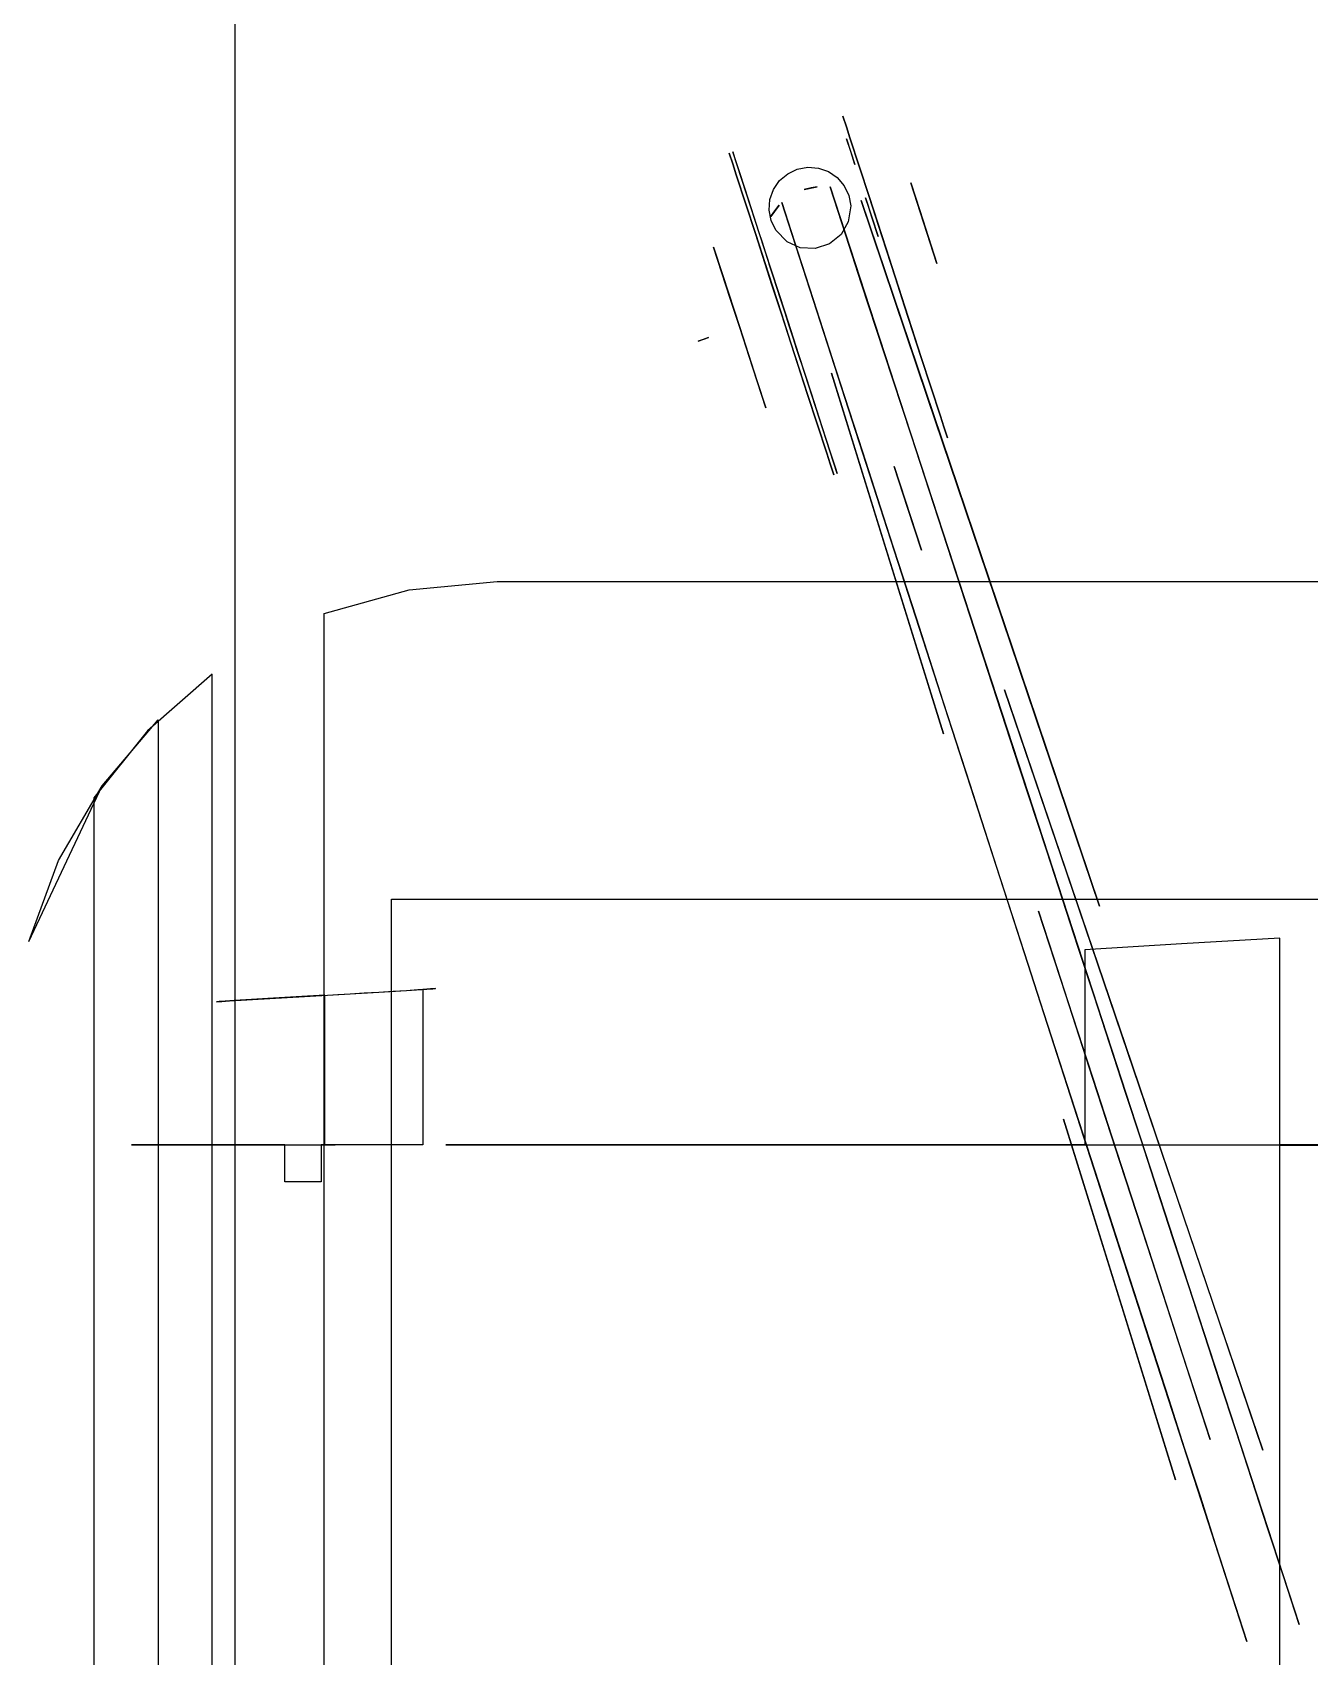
# Model space of a CAD drawing. Header units: millimetres. Extents: x -28.2 to 24.3, y -24.8 to 12.4.
# Drawn here: x 6.4941 to 6.7442, y -4.5845 to -4.2666 of the extents above; entities that cross this region are included whole.
import ezdxf

# ---------------------------------------------------------------- set-up
doc = ezdxf.new("R2010")
doc.units = ezdxf.units.MM
doc.layers.add('FURNISHINGELEMENT', color=8, linetype='Continuous')

msp = doc.modelspace()

# ---------------------------------------------------------------- linework, layer by layer
at = {"layer": 'FURNISHINGELEMENT'}
for p, q in [((6.53384, -5.27408, 1.06), (6.53384, -3.77408, 1.06)), ((6.65353, -4.28508, 0.33442), (6.65284, -4.28297, 0.34269)), ((6.65284, -4.28297, 0.34269), (6.65353, -4.28508, 0.35097)), ((6.65421, -4.28719, 0.32615), (6.65353, -4.28508, 0.33442)), ((6.65353, -4.28508, 0.35097), (6.65421, -4.28719, 0.35924)), ((6.65435, -4.28991, 0.36267), (6.65354, -4.28741, 0.35924)), ((6.65354, -4.28741, 0.35924), (6.65516, -4.29241, 0.36609)), ((6.65608, -4.29295, 0.32009), (6.65421, -4.28719, 0.32615)), ((6.65421, -4.28719, 0.35924), (6.65608, -4.29295, 0.3653)), ((6.63125, -4.29232, 0.35097), (6.63057, -4.29021, 0.34269)), ((6.63057, -4.29021, 0.34269), (6.63125, -4.29232, 0.33442)), ((6.63127, -4.28998, 0.34269), (6.63162, -4.29105, 0.35126)), ((6.63829, -4.3116, 0.34269), (6.63127, -4.28998, 0.34269)), ((6.63829, -4.3116, 0.34269), (6.63127, -4.28998, 0.34269)), ((6.63127, -4.28998, 0.34269), (6.63162, -4.29105, 0.35126)), ((6.63162, -4.29105, 0.35126), (6.63264, -4.2942, 0.35924)), ((6.63162, -4.29105, 0.35126), (6.63264, -4.2942, 0.35924)), ((6.65516, -4.29241, 0.36609), (6.65435, -4.28991, 0.36267)), ((6.63194, -4.29443, 0.35924), (6.63125, -4.29232, 0.35097)), ((6.63125, -4.29232, 0.33442), (6.63194, -4.29443, 0.32615)), ((6.63381, -4.30019, 0.3653), (6.63194, -4.29443, 0.35924)), ((6.63194, -4.29443, 0.32615), (6.63381, -4.30019, 0.32009)), ((6.63264, -4.2942, 0.35924), (6.63426, -4.2992, 0.36609)), ((6.63264, -4.2942, 0.35924), (6.63345, -4.2967, 0.36267)), ((6.64042, -4.29559, 0.38806), (6.64201, -4.29423, 0.38806)), ((6.64201, -4.29423, 0.38806), (6.6439, -4.29334, 0.38806)), ((6.6439, -4.29334, 0.38806), (6.64595, -4.29295, 0.38806)), ((6.64595, -4.29295, 0.38806), (6.64803, -4.29312, 0.38806)), ((6.64803, -4.29312, 0.38806), (6.65, -4.29382, 0.38806)), ((6.65, -4.29382, 0.38806), (6.65172, -4.295, 0.38806)), ((6.65796, -4.29871, 0.31404), (6.65608, -4.29295, 0.32009)), ((6.65608, -4.29295, 0.3653), (6.65796, -4.29871, 0.37135)), ((6.63345, -4.2967, 0.36267), (6.63426, -4.2992, 0.36609)), ((6.63854, -4.29928, 0.38806), (6.63924, -4.29731, 0.38806)), ((6.63924, -4.29731, 0.38806), (6.64042, -4.29559, 0.38806)), ((6.64525, -4.29731, 0.40715), (6.64776, -4.29679, 0.40722)), ((6.64662, -4.29702, 0.40719), (6.64525, -4.29731, 0.40715)), ((6.64776, -4.29679, 0.40722), (6.64662, -4.29702, 0.40719)), ((6.65341, -4.30629, 0.41022), (6.65032, -4.29683, 0.40745)), ((6.65032, -4.29683, 0.40745), (6.66291, -4.33541, 0.41872)), ((6.65172, -4.295, 0.38806), (6.65308, -4.29659, 0.38806)), ((6.65308, -4.29659, 0.38806), (6.65398, -4.29847, 0.38806)), ((6.66869, -4.30392, 0.37357), (6.66613, -4.29605, 0.37135)), ((6.66613, -4.29605, 0.37135), (6.66788, -4.30144, 0.37287)), ((6.66788, -4.30144, 0.31252), (6.66613, -4.29605, 0.31404)), ((6.66613, -4.29605, 0.31404), (6.66869, -4.30392, 0.31182)), ((6.66869, -4.30392, 0.37357), (6.66613, -4.29605, 0.37135)), ((6.66613, -4.29605, 0.37135), (6.66788, -4.30144, 0.37287)), ((6.63568, -4.30595, 0.37135), (6.63381, -4.30019, 0.3653)), ((6.63381, -4.30019, 0.32009), (6.63568, -4.30595, 0.31404)), ((6.63426, -4.2992, 0.36609), (6.63638, -4.30572, 0.37135)), ((6.63426, -4.2992, 0.36609), (6.63638, -4.30572, 0.37135)), ((6.63838, -4.30136, 0.38806), (6.63854, -4.29928, 0.38806)), ((6.64036, -4.3004, 0.3792), (6.63872, -4.30262, 0.38577)), ((6.63933, -4.30179, 0.38332), (6.64036, -4.3004, 0.3792)), ((6.65326, -4.33823, 0.41864), (6.64086, -4.2999, 0.40745)), ((6.64086, -4.2999, 0.40745), (6.64393, -4.30937, 0.41022)), ((6.65436, -4.30053, 0.38806), (6.65389, -4.30366, 0.37309)), ((6.65398, -4.29847, 0.38806), (6.65436, -4.30053, 0.38806)), ((6.66949, -4.33822, 0.40217), (6.65639, -4.29949, 0.39211)), ((6.65639, -4.29949, 0.39211), (6.66743, -4.33212, 0.40058)), ((6.66949, -4.33822, 0.40217), (6.65639, -4.29949, 0.39211)), ((6.65639, -4.29949, 0.39211), (6.66743, -4.33212, 0.40058)), ((6.65728, -4.29893, 0.37135), (6.65975, -4.30652, 0.37466)), ((6.6579, -4.30082, 0.37218), (6.65728, -4.29893, 0.37135)), ((6.65851, -4.30272, 0.37301), (6.6579, -4.30082, 0.37218)), ((6.66051, -4.30658, 0.31182), (6.65796, -4.29871, 0.31404)), ((6.65796, -4.29871, 0.37135), (6.66122, -4.30874, 0.37418)), ((6.63876, -4.30342, 0.38806), (6.63838, -4.30136, 0.38806)), ((6.63872, -4.30262, 0.38577), (6.63933, -4.30179, 0.38332)), ((6.63966, -4.3053, 0.38806), (6.63876, -4.30342, 0.38806)), ((6.65389, -4.30366, 0.37309), (6.65246, -4.30613, 0.37384)), ((6.65975, -4.30652, 0.37466), (6.65851, -4.30272, 0.37301)), ((6.66788, -4.30144, 0.37287), (6.67124, -4.31179, 0.37579)), ((6.67124, -4.31179, 0.3096), (6.66788, -4.30144, 0.31252)), ((6.66788, -4.30144, 0.37287), (6.67124, -4.31179, 0.37579)), ((6.67124, -4.31179, 0.37579), (6.66869, -4.30392, 0.37357)), ((6.66869, -4.30392, 0.31182), (6.67124, -4.31179, 0.3096)), ((6.67124, -4.31179, 0.37579), (6.66869, -4.30392, 0.37357)), ((6.63894, -4.31598, 0.37418), (6.63568, -4.30595, 0.37135)), ((6.63568, -4.30595, 0.31404), (6.63824, -4.31381, 0.31182)), ((6.63638, -4.30572, 0.37135), (6.63885, -4.31331, 0.37466)), ((6.63638, -4.30572, 0.37135), (6.637, -4.30762, 0.37218)), ((6.64188, -4.30756, 0.37309), (6.63966, -4.3053, 0.38806)), ((6.65246, -4.30613, 0.37384), (6.6502, -4.30797, 0.3742)), ((6.6565, -4.31576, 0.41298), (6.65341, -4.30629, 0.41022)), ((6.66307, -4.31444, 0.3096), (6.66051, -4.30658, 0.31182)), ((6.63077, -4.31864, 0.31121), (6.62751, -4.3086, 0.31404)), ((6.62751, -4.3086, 0.31404), (6.62926, -4.31399, 0.31252)), ((6.62926, -4.31399, 0.37287), (6.62751, -4.3086, 0.37135)), ((6.62751, -4.3086, 0.37135), (6.63006, -4.31647, 0.37357)), ((6.637, -4.30762, 0.37218), (6.63761, -4.30951, 0.37301)), ((6.63761, -4.30951, 0.37301), (6.63885, -4.31331, 0.37466)), ((6.64448, -4.30872, 0.37384), (6.64188, -4.30756, 0.37309)), ((6.64393, -4.30937, 0.41022), (6.64699, -4.31885, 0.41298)), ((6.6474, -4.30888, 0.3742), (6.64448, -4.30872, 0.37384)), ((6.6502, -4.30797, 0.3742), (6.6474, -4.30888, 0.3742)), ((6.66122, -4.30874, 0.37418), (6.66307, -4.31444, 0.37579)), ((6.63824, -4.31381, 0.31182), (6.64079, -4.32168, 0.3096)), ((6.6384, -4.31194, 0.34001), (6.63829, -4.3116, 0.34269)), ((6.6384, -4.31194, 0.34001), (6.63829, -4.3116, 0.34269)), ((6.63872, -4.31292, 0.33752), (6.6384, -4.31194, 0.34001)), ((6.63872, -4.31292, 0.33752), (6.6384, -4.31194, 0.34001)), ((6.63923, -4.31449, 0.33537), (6.63872, -4.31292, 0.33752)), ((6.63923, -4.31449, 0.33537), (6.63872, -4.31292, 0.33752)), ((6.63885, -4.31331, 0.37466), (6.64149, -4.32145, 0.37579)), ((6.63885, -4.31331, 0.37466), (6.64149, -4.32145, 0.37579)), ((6.62926, -4.31399, 0.31252), (6.63262, -4.32434, 0.3096)), ((6.63262, -4.32434, 0.37579), (6.62926, -4.31399, 0.37287)), ((6.63006, -4.31647, 0.37357), (6.63262, -4.32434, 0.37579)), ((6.64079, -4.32168, 0.37579), (6.63894, -4.31598, 0.37418)), ((6.63989, -4.31653, 0.33373), (6.63923, -4.31449, 0.33537)), ((6.63989, -4.31653, 0.33373), (6.63923, -4.31449, 0.33537)), ((6.64067, -4.3189, 0.33269), (6.63989, -4.31653, 0.33373)), ((6.64067, -4.3189, 0.33269), (6.63989, -4.31653, 0.33373)), ((6.66092, -4.32932, 0.41694), (6.6565, -4.31576, 0.41298)), ((6.66492, -4.32014, 0.31121), (6.66307, -4.31444, 0.3096)), ((6.66307, -4.31444, 0.37579), (6.66563, -4.32231, 0.37357)), ((6.63262, -4.32434, 0.3096), (6.63077, -4.31864, 0.31121)), ((6.64149, -4.32145, 0.33234), (6.64067, -4.3189, 0.33269)), ((6.64149, -4.32145, 0.33234), (6.64067, -4.3189, 0.33269)), ((6.64699, -4.31885, 0.41298), (6.65138, -4.33242, 0.41694)), ((6.66818, -4.33018, 0.31404), (6.66492, -4.32014, 0.31121)), ((6.64335, -4.32955, 0.37357), (6.64079, -4.32168, 0.37579)), ((6.64079, -4.32168, 0.3096), (6.64265, -4.32738, 0.31121)), ((6.64149, -4.32145, 0.37579), (6.64414, -4.3296, 0.37466)), ((6.64232, -4.324, 0.33269), (6.64149, -4.32145, 0.33234)), ((6.64149, -4.32145, 0.37579), (6.64414, -4.3296, 0.37466)), ((6.64232, -4.324, 0.33269), (6.64149, -4.32145, 0.33234)), ((6.66563, -4.32231, 0.37357), (6.66818, -4.33018, 0.37135)), ((6.62445, -4.32699, 0.34269), (6.62652, -4.32632, 0.35979)), ((6.62652, -4.32632, 0.35979), (6.62547, -4.32666, 0.35113)), ((6.63518, -4.33221, 0.31182), (6.63262, -4.32434, 0.3096)), ((6.63262, -4.32434, 0.3096), (6.63598, -4.33469, 0.31252)), ((6.64309, -4.32638, 0.33373), (6.64232, -4.324, 0.33269)), ((6.64309, -4.32638, 0.33373), (6.64232, -4.324, 0.33269)), ((6.64376, -4.32842, 0.33537), (6.64309, -4.32638, 0.33373)), ((6.64376, -4.32842, 0.33537), (6.64309, -4.32638, 0.33373)), ((6.62547, -4.32666, 0.35113), (6.62445, -4.32699, 0.34269)), ((6.64265, -4.32738, 0.31121), (6.64591, -4.33742, 0.31404)), ((6.64591, -4.33742, 0.37135), (6.64335, -4.32955, 0.37357)), ((6.64427, -4.32998, 0.33752), (6.64376, -4.32842, 0.33537)), ((6.64427, -4.32998, 0.33752), (6.64376, -4.32842, 0.33537)), ((6.64414, -4.3296, 0.37466), (6.64661, -4.33719, 0.37135)), ((6.64414, -4.3296, 0.37466), (6.64661, -4.33719, 0.37135)), ((6.66623, -4.34556, 0.42168), (6.66092, -4.32932, 0.41694)), ((6.63773, -4.34007, 0.31404), (6.63518, -4.33221, 0.31182)), ((6.64459, -4.33097, 0.34001), (6.64427, -4.32998, 0.33752)), ((6.64459, -4.33097, 0.34001), (6.64427, -4.32998, 0.33752)), ((6.64469, -4.3313, 0.34269), (6.64459, -4.33097, 0.34001)), ((6.64469, -4.3313, 0.34269), (6.64459, -4.33097, 0.34001)), ((6.65172, -4.35293, 0.34269), (6.64469, -4.3313, 0.34269)), ((6.65172, -4.35293, 0.34269), (6.64469, -4.3313, 0.34269)), ((6.65138, -4.33242, 0.41694), (6.65664, -4.34868, 0.42168)), ((6.66743, -4.33212, 0.40058), (6.67846, -4.36474, 0.40906)), ((6.66743, -4.33212, 0.40058), (6.67846, -4.36474, 0.40906)), ((6.66818, -4.33018, 0.37135), (6.67005, -4.33594, 0.3653)), ((6.67005, -4.33594, 0.32009), (6.66818, -4.33018, 0.31404)), ((6.63598, -4.33469, 0.31252), (6.63773, -4.34007, 0.31404)), ((6.6608, -4.36612, 0.39477), (6.65058, -4.33326, 0.38699)), ((6.65058, -4.33326, 0.38699), (6.66093, -4.36654, 0.39487)), ((6.66291, -4.33541, 0.41872), (6.67551, -4.37399, 0.42998)), ((6.67005, -4.33594, 0.3653), (6.67192, -4.3417, 0.35924)), ((6.67192, -4.3417, 0.32615), (6.67005, -4.33594, 0.32009)), ((6.64591, -4.33742, 0.31404), (6.64778, -4.34318, 0.32009)), ((6.64778, -4.34318, 0.3653), (6.64591, -4.33742, 0.37135)), ((6.64661, -4.33719, 0.37135), (6.64872, -4.34371, 0.36609)), ((6.64661, -4.33719, 0.37135), (6.64872, -4.34371, 0.36609)), ((6.66566, -4.37657, 0.42982), (6.65326, -4.33823, 0.41864)), ((6.68259, -4.37696, 0.41223), (6.66949, -4.33822, 0.40217)), ((6.68259, -4.37696, 0.41223), (6.66949, -4.33822, 0.40217)), ((6.67192, -4.3417, 0.35924), (6.67261, -4.34381, 0.35097)), ((6.67261, -4.34381, 0.33442), (6.67192, -4.3417, 0.32615)), ((6.64778, -4.34318, 0.32009), (6.64965, -4.34894, 0.32615)), ((6.64965, -4.34894, 0.35924), (6.64778, -4.34318, 0.3653)), ((6.64872, -4.34371, 0.36609), (6.65035, -4.34871, 0.35924)), ((6.64872, -4.34371, 0.36609), (6.65035, -4.34871, 0.35924)), ((6.67153, -4.36181, 0.42642), (6.66623, -4.34556, 0.42168)), ((6.67261, -4.34381, 0.35097), (6.67329, -4.34592, 0.34269)), ((6.67329, -4.34592, 0.34269), (6.67261, -4.34381, 0.33442)), ((6.65035, -4.34871, 0.35924), (6.65137, -4.35185, 0.35126)), ((6.65035, -4.34871, 0.35924), (6.65137, -4.35185, 0.35126)), ((6.65664, -4.34868, 0.42168), (6.6619, -4.36494, 0.42642)), ((6.64965, -4.34894, 0.32615), (6.65033, -4.35105, 0.33442)), ((6.65033, -4.35105, 0.35097), (6.64965, -4.34894, 0.35924)), ((6.65033, -4.35105, 0.33442), (6.65102, -4.35315, 0.34269)), ((6.65102, -4.35315, 0.34269), (6.65033, -4.35105, 0.35097)), ((6.65137, -4.35185, 0.35126), (6.65172, -4.35293, 0.34269)), ((6.65137, -4.35185, 0.35126), (6.65172, -4.35293, 0.34269)), ((6.66288, -4.35156, 0.42303), (6.6682, -4.36795, 0.42783)), ((6.66554, -4.35976, 0.42543), (6.66288, -4.35156, 0.42303)), ((6.6682, -4.36795, 0.42783), (6.66554, -4.35976, 0.42543)), ((6.67683, -4.37805, 0.43117), (6.67153, -4.36181, 0.42642)), ((6.67254, -4.40385, 0.40371), (6.6608, -4.36612, 0.39477)), ((6.66093, -4.36654, 0.39487), (6.67254, -4.40385, 0.40371)), ((6.6619, -4.36494, 0.42642), (6.66716, -4.38119, 0.43117)), ((6.67846, -4.36474, 0.40906), (6.69079, -4.40117, 0.41852)), ((6.67846, -4.36474, 0.40906), (6.69079, -4.40117, 0.41852)), ((6.5679, -4.37566, 0.76422), (6.58515, -4.37408, 0.76331)), ((6.58515, -4.37408, 0.72235), (6.78152, -4.37408, 0.71206)), ((6.67551, -4.37399, 0.42998), (6.6881, -4.41258, 0.44125)), ((6.55121, -4.38035, 0.76509), (6.5679, -4.37566, 0.76422)), ((6.68641, -4.44072, 0.44853), (6.66566, -4.37657, 0.42982)), ((6.70311, -4.43761, 0.42799), (6.68259, -4.37696, 0.41223)), ((6.70311, -4.43761, 0.42799), (6.68259, -4.37696, 0.41223)), ((6.55121, -4.86781, 0.76509), (6.55121, -4.38035, 0.76509)), ((6.68214, -4.39429, 0.43591), (6.67683, -4.37805, 0.43117)), ((6.66716, -4.38119, 0.43117), (6.67241, -4.39745, 0.43591)), ((6.52931, -4.39222, 0.72178), (6.51661, -4.40331, 0.71889)), ((6.52931, -4.85594, 0.72178), (6.52931, -4.39222, 0.72178)), ((6.68744, -4.41054, 0.44065), (6.68214, -4.39429, 0.43591)), ((6.69561, -4.42803, 0.41026), (6.68447, -4.39526, 0.4025)), ((6.68447, -4.39526, 0.4025), (6.69537, -4.42731, 0.41009)), ((6.67241, -4.39745, 0.43591), (6.67767, -4.41371, 0.44065)), ((6.50774, -4.41402, 0.7561), (6.51874, -4.40115, 0.76016)), ((6.50774, -4.41402, 0.7561), (6.51874, -4.40115, 0.76016)), ((6.51874, -4.40115, 0.76016), (6.51874, -4.84701, 0.76016)), ((6.51874, -4.40115, 0.76016), (6.51874, -4.84701, 0.76016)), ((6.69079, -4.40117, 0.41852), (6.70311, -4.43761, 0.42799)), ((6.69079, -4.40117, 0.41852), (6.70311, -4.43761, 0.42799)), ((6.51661, -4.40331, 0.71889), (6.50611, -4.41638, 0.7155)), ((6.69274, -4.42678, 0.4454), (6.68744, -4.41054, 0.44065)), ((6.49338, -4.44454, 0.7508), (6.50774, -4.41402, 0.7561)), ((6.49919, -4.42864, 0.75294), (6.50774, -4.41402, 0.7561)), ((6.67767, -4.41371, 0.44065), (6.68293, -4.42997, 0.4454)), ((6.6881, -4.41258, 0.44125), (6.7007, -4.45116, 0.45252)), ((6.50611, -4.41638, 0.7155), (6.50611, -4.83178, 0.7155)), ((6.69583, -4.43625, 0.44816), (6.69274, -4.42678, 0.4454)), ((6.69537, -4.42731, 0.41009), (6.70809, -4.46471, 0.41895)), ((6.70978, -4.46969, 0.42014), (6.69561, -4.42803, 0.41026)), ((6.49338, -4.44454, 0.7508), (6.49919, -4.42864, 0.75294)), ((6.68293, -4.42997, 0.4454), (6.68599, -4.43944, 0.44816)), ((6.56443, -4.43625, 0.72343), (6.78152, -4.43625, 0.71206)), ((6.56443, -4.81188, 0.72343), (6.56443, -4.43625, 0.72343)), ((6.56443, -4.81188, 0.72343), (6.56443, -4.43625, 0.72343)), ((6.56443, -4.43625, 0.72343), (6.78152, -4.43625, 0.71206)), ((6.69892, -4.44571, 0.45093), (6.69583, -4.43625, 0.44816)), ((6.68599, -4.43944, 0.44816), (6.68906, -4.44892, 0.45093)), ((6.70715, -4.50487, 0.46725), (6.68641, -4.44072, 0.44853)), ((6.69648, -4.45498, 0.4533), (6.69115, -4.43859, 0.44851)), ((6.69115, -4.43859, 0.44851), (6.69402, -4.44742, 0.45109)), ((6.7384, -4.44386, 0.64022), (6.71912, -4.44501, 0.64057)), ((6.7384, -4.48434, 0.64022), (6.7384, -4.44386, 0.64022)), ((6.70201, -4.45518, 0.45369), (6.69892, -4.44571, 0.45093)), ((6.71912, -4.44501, 0.64057), (6.70023, -4.44614, 0.64444)), ((6.70023, -4.44614, 0.64444), (6.70023, -4.48434, 0.64444)), ((6.68906, -4.44892, 0.45093), (6.69212, -4.45839, 0.45369)), ((6.69402, -4.44742, 0.45109), (6.69689, -4.45625, 0.45368)), ((6.7007, -4.45116, 0.45252), (6.72144, -4.51469, 0.47107)), ((6.53188, -4.45621, 0.70909), (6.53018, -4.45631, 0.70368)), ((6.53018, -4.45631, 0.70368), (6.5312, -4.45625, 0.6981)), ((6.53018, -4.45631, 0.70368), (6.5312, -4.45625, 0.6981)), ((6.5307, -4.45628, 0.70649), (6.53018, -4.45631, 0.70368)), ((6.53188, -4.45621, 0.70909), (6.5307, -4.45628, 0.70649)), ((6.5312, -4.45625, 0.6981), (6.53267, -4.45616, 0.69566)), ((6.5312, -4.45625, 0.6981), (6.53267, -4.45616, 0.69566)), ((6.53589, -4.45597, 0.71309), (6.53188, -4.45621, 0.70909)), ((6.53364, -4.4561, 0.71133), (6.53188, -4.45621, 0.70909)), ((6.53267, -4.45616, 0.69566), (6.55191, -4.45501, 0.67104)), ((6.53267, -4.45616, 0.69566), (6.55191, -4.45501, 0.67104)), ((6.53589, -4.45597, 0.71309), (6.53364, -4.4561, 0.71133)), ((6.54131, -4.45564, 0.71477), (6.53589, -4.45597, 0.71309)), ((6.5385, -4.45581, 0.71426), (6.53589, -4.45597, 0.71309)), ((6.54131, -4.45564, 0.71477), (6.5385, -4.45581, 0.71426)), ((6.54688, -4.45531, 0.71374), (6.54131, -4.45564, 0.71477)), ((6.54416, -4.45547, 0.7146), (6.54131, -4.45564, 0.71477)), ((6.54688, -4.45531, 0.71374), (6.54416, -4.45547, 0.7146)), ((6.55134, -4.45504, 0.71024), (6.54688, -4.45531, 0.71374)), ((6.54932, -4.45517, 0.71226), (6.54688, -4.45531, 0.71374)), ((6.55134, -4.45504, 0.71024), (6.54932, -4.45517, 0.71226)), ((6.55134, -4.48434, 0.71024), (6.55134, -4.45504, 0.71024)), ((6.55134, -4.48434, 0.71024), (6.55134, -4.45504, 0.71024)), ((6.55191, -4.45501, 0.67104), (6.55636, -4.45474, 0.66754)), ((6.55191, -4.45501, 0.67104), (6.55392, -4.45489, 0.66902)), ((6.55392, -4.45489, 0.66902), (6.55636, -4.45474, 0.66754)), ((6.55636, -4.45474, 0.66754), (6.56194, -4.45441, 0.66651)), ((6.55636, -4.45474, 0.66754), (6.55909, -4.45458, 0.66668)), ((6.55909, -4.45458, 0.66668), (6.56194, -4.45441, 0.66651)), ((6.56194, -4.45441, 0.66651), (6.56735, -4.45409, 0.66819)), ((6.56194, -4.45441, 0.66651), (6.56475, -4.45424, 0.66702)), ((6.56475, -4.45424, 0.66702), (6.56735, -4.45409, 0.66819)), ((6.56735, -4.45409, 0.66819), (6.57137, -4.45385, 0.67219)), ((6.56735, -4.45409, 0.66819), (6.5696, -4.45395, 0.66994)), ((6.5696, -4.45395, 0.66994), (6.57137, -4.45385, 0.67219)), ((6.57205, -4.45381, 0.68318), (6.57057, -4.45389, 0.68562)), ((6.57205, -4.45381, 0.68318), (6.57057, -4.45389, 0.68562)), ((6.57057, -4.45389, 0.68562), (6.57057, -4.48434, 0.68562)), ((6.57057, -4.45389, 0.68562), (6.57057, -4.48434, 0.68562)), ((6.57137, -4.45385, 0.67219), (6.57306, -4.45375, 0.6776)), ((6.57137, -4.45385, 0.67219), (6.57254, -4.45378, 0.67479)), ((6.57306, -4.45375, 0.6776), (6.57205, -4.45381, 0.68318)), ((6.57289, -4.45376, 0.68045), (6.57205, -4.45381, 0.68318)), ((6.57254, -4.45378, 0.67479), (6.57306, -4.45375, 0.6776)), ((6.57306, -4.45375, 0.6776), (6.57289, -4.45376, 0.68045)), ((6.7018, -4.47137, 0.4581), (6.69648, -4.45498, 0.4533)), ((6.69689, -4.45625, 0.45368), (6.69976, -4.46508, 0.45626)), ((6.7051, -4.46464, 0.45645), (6.70201, -4.45518, 0.45369)), ((6.69212, -4.45839, 0.45369), (6.69518, -4.46786, 0.45645)), ((6.69976, -4.46508, 0.45626), (6.70263, -4.47391, 0.45885)), ((6.70819, -4.47411, 0.45922), (6.7051, -4.46464, 0.45645)), ((6.70809, -4.46471, 0.41895), (6.7208, -4.5021, 0.42782)), ((6.69518, -4.46786, 0.45645), (6.69825, -4.47734, 0.45922)), ((6.70713, -4.48775, 0.4629), (6.7018, -4.47137, 0.4581)), ((6.72395, -4.51135, 0.43001), (6.70978, -4.46969, 0.42014)), ((6.70263, -4.47391, 0.45885), (6.7055, -4.48274, 0.46143)), ((6.71128, -4.48357, 0.46198), (6.70819, -4.47411, 0.45922)), ((6.69825, -4.47734, 0.45922), (6.70131, -4.48681, 0.46198)), ((6.70775, -4.51704, 0.43053), (6.69601, -4.47931, 0.42159)), ((6.69601, -4.47931, 0.42159), (6.70762, -4.51662, 0.43043)), ((6.52838, -4.48434, 0.72161), (6.51352, -4.48434, 0.71799)), ((6.51352, -4.48434, 0.71799), (6.5293, -4.48434, 0.69779)), ((6.54355, -4.48434, 0.72353), (6.52838, -4.48434, 0.72161)), ((6.5293, -4.48434, 0.69779), (6.53182, -4.48434, 0.69531)), ((6.53182, -4.48434, 0.69531), (6.5349, -4.48434, 0.69357)), ((6.5349, -4.48434, 0.69357), (6.53832, -4.48434, 0.69269)), ((6.53832, -4.48434, 0.69269), (6.54185, -4.48434, 0.69272)), ((6.54185, -4.48434, 0.69272), (6.54526, -4.48434, 0.69366)), ((6.54355, -4.49156, 0.72353), (6.54355, -4.48434, 0.72353)), ((6.54526, -4.48434, 0.69366), (6.5483, -4.48434, 0.69546)), ((6.5483, -4.48434, 0.69546), (6.55078, -4.48434, 0.69798)), ((6.55243, -4.48434, 0.71142), (6.55064, -4.48434, 0.71446)), ((6.55064, -4.48434, 0.71446), (6.55064, -4.49156, 0.71446)), ((6.55078, -4.48434, 0.69798), (6.55252, -4.48434, 0.70106)), ((6.57057, -4.48434, 0.68562), (6.55134, -4.48434, 0.71024)), ((6.57057, -4.48434, 0.68562), (6.55134, -4.48434, 0.71024)), ((6.55338, -4.48434, 0.70801), (6.55243, -4.48434, 0.71142)), ((6.55252, -4.48434, 0.70106), (6.55341, -4.48434, 0.70448)), ((6.70023, -4.48434, 0.64444), (6.57504, -4.48434, 0.68233)), ((6.57504, -4.48434, 0.68233), (6.7666, -4.48434, 0.58916)), ((6.7055, -4.48274, 0.46143), (6.70837, -4.49157, 0.46402)), ((6.71437, -4.49304, 0.46474), (6.71128, -4.48357, 0.46198)), ((6.77628, -4.48434, 0.64302), (6.7384, -4.48434, 0.64022)), ((6.7384, -4.48438, 0.64022), (6.81242, -4.48438, 0.64569)), ((6.7384, -4.76383, 0.64022), (6.7384, -4.48438, 0.64022)), ((6.70131, -4.48681, 0.46198), (6.70438, -4.49628, 0.46474)), ((6.71245, -4.50414, 0.4677), (6.70713, -4.48775, 0.4629)), ((6.55064, -4.49156, 0.71446), (6.54355, -4.49156, 0.72353)), ((6.70837, -4.49157, 0.46402), (6.71124, -4.5004, 0.4666)), ((6.71746, -4.5025, 0.46751), (6.71437, -4.49304, 0.46474)), ((6.70438, -4.49628, 0.46474), (6.70744, -4.50576, 0.46751)), ((6.71124, -4.5004, 0.4666), (6.71411, -4.50923, 0.46919)), ((6.71553, -4.51361, 0.47047), (6.71245, -4.50414, 0.4677)), ((6.72055, -4.51196, 0.47027), (6.71746, -4.5025, 0.46751)), ((6.7208, -4.5021, 0.42782), (6.73509, -4.54412, 0.43777)), ((6.71955, -4.5432, 0.47843), (6.70715, -4.50487, 0.46725)), ((6.70744, -4.50576, 0.46751), (6.7105, -4.51523, 0.47027)), ((6.71411, -4.50923, 0.46919), (6.71943, -4.52562, 0.47398)), ((6.7186, -4.52308, 0.47324), (6.71553, -4.51361, 0.47047)), ((6.72364, -4.52143, 0.47303), (6.72055, -4.51196, 0.47027)), ((6.73509, -4.54412, 0.43777), (6.72395, -4.51135, 0.43001)), ((6.70762, -4.51662, 0.43043), (6.71797, -4.5499, 0.43832)), ((6.71797, -4.5499, 0.43832), (6.70775, -4.51704, 0.43053)), ((6.7105, -4.51523, 0.47027), (6.71357, -4.5247, 0.47303)), ((6.72144, -4.51469, 0.47107), (6.74217, -4.57822, 0.48962)), ((6.72168, -4.53254, 0.47601), (6.7186, -4.52308, 0.47324)), ((6.72673, -4.53089, 0.4758), (6.72364, -4.52143, 0.47303)), ((6.71357, -4.5247, 0.47303), (6.71663, -4.53417, 0.4758)), ((6.71943, -4.52562, 0.47398), (6.72476, -4.54201, 0.47878)), ((6.72476, -4.54201, 0.47878), (6.72168, -4.53254, 0.47601)), ((6.72982, -4.54036, 0.47856), (6.72673, -4.53089, 0.4758)), ((6.71663, -4.53417, 0.4758), (6.71969, -4.54365, 0.47856)), ((6.73291, -4.54982, 0.48132), (6.72982, -4.54036, 0.47856)), ((6.73195, -4.58154, 0.48962), (6.71955, -4.5432, 0.47843)), ((6.71969, -4.54365, 0.47856), (6.72276, -4.55312, 0.48132)), ((6.736, -4.55929, 0.48409), (6.73291, -4.54982, 0.48132)), ((6.72276, -4.55312, 0.48132), (6.72582, -4.56259, 0.48409)), ((6.73908, -4.56875, 0.48685), (6.736, -4.55929, 0.48409)), ((6.72582, -4.56259, 0.48409), (6.72888, -4.57207, 0.48685)), ((6.74217, -4.57822, 0.48962), (6.73908, -4.56875, 0.48685)), ((6.72888, -4.57207, 0.48685), (6.73195, -4.58154, 0.48962))]:
    msp.add_line(p, q, dxfattribs=at)

doc.saveas('drawing.dxf')
